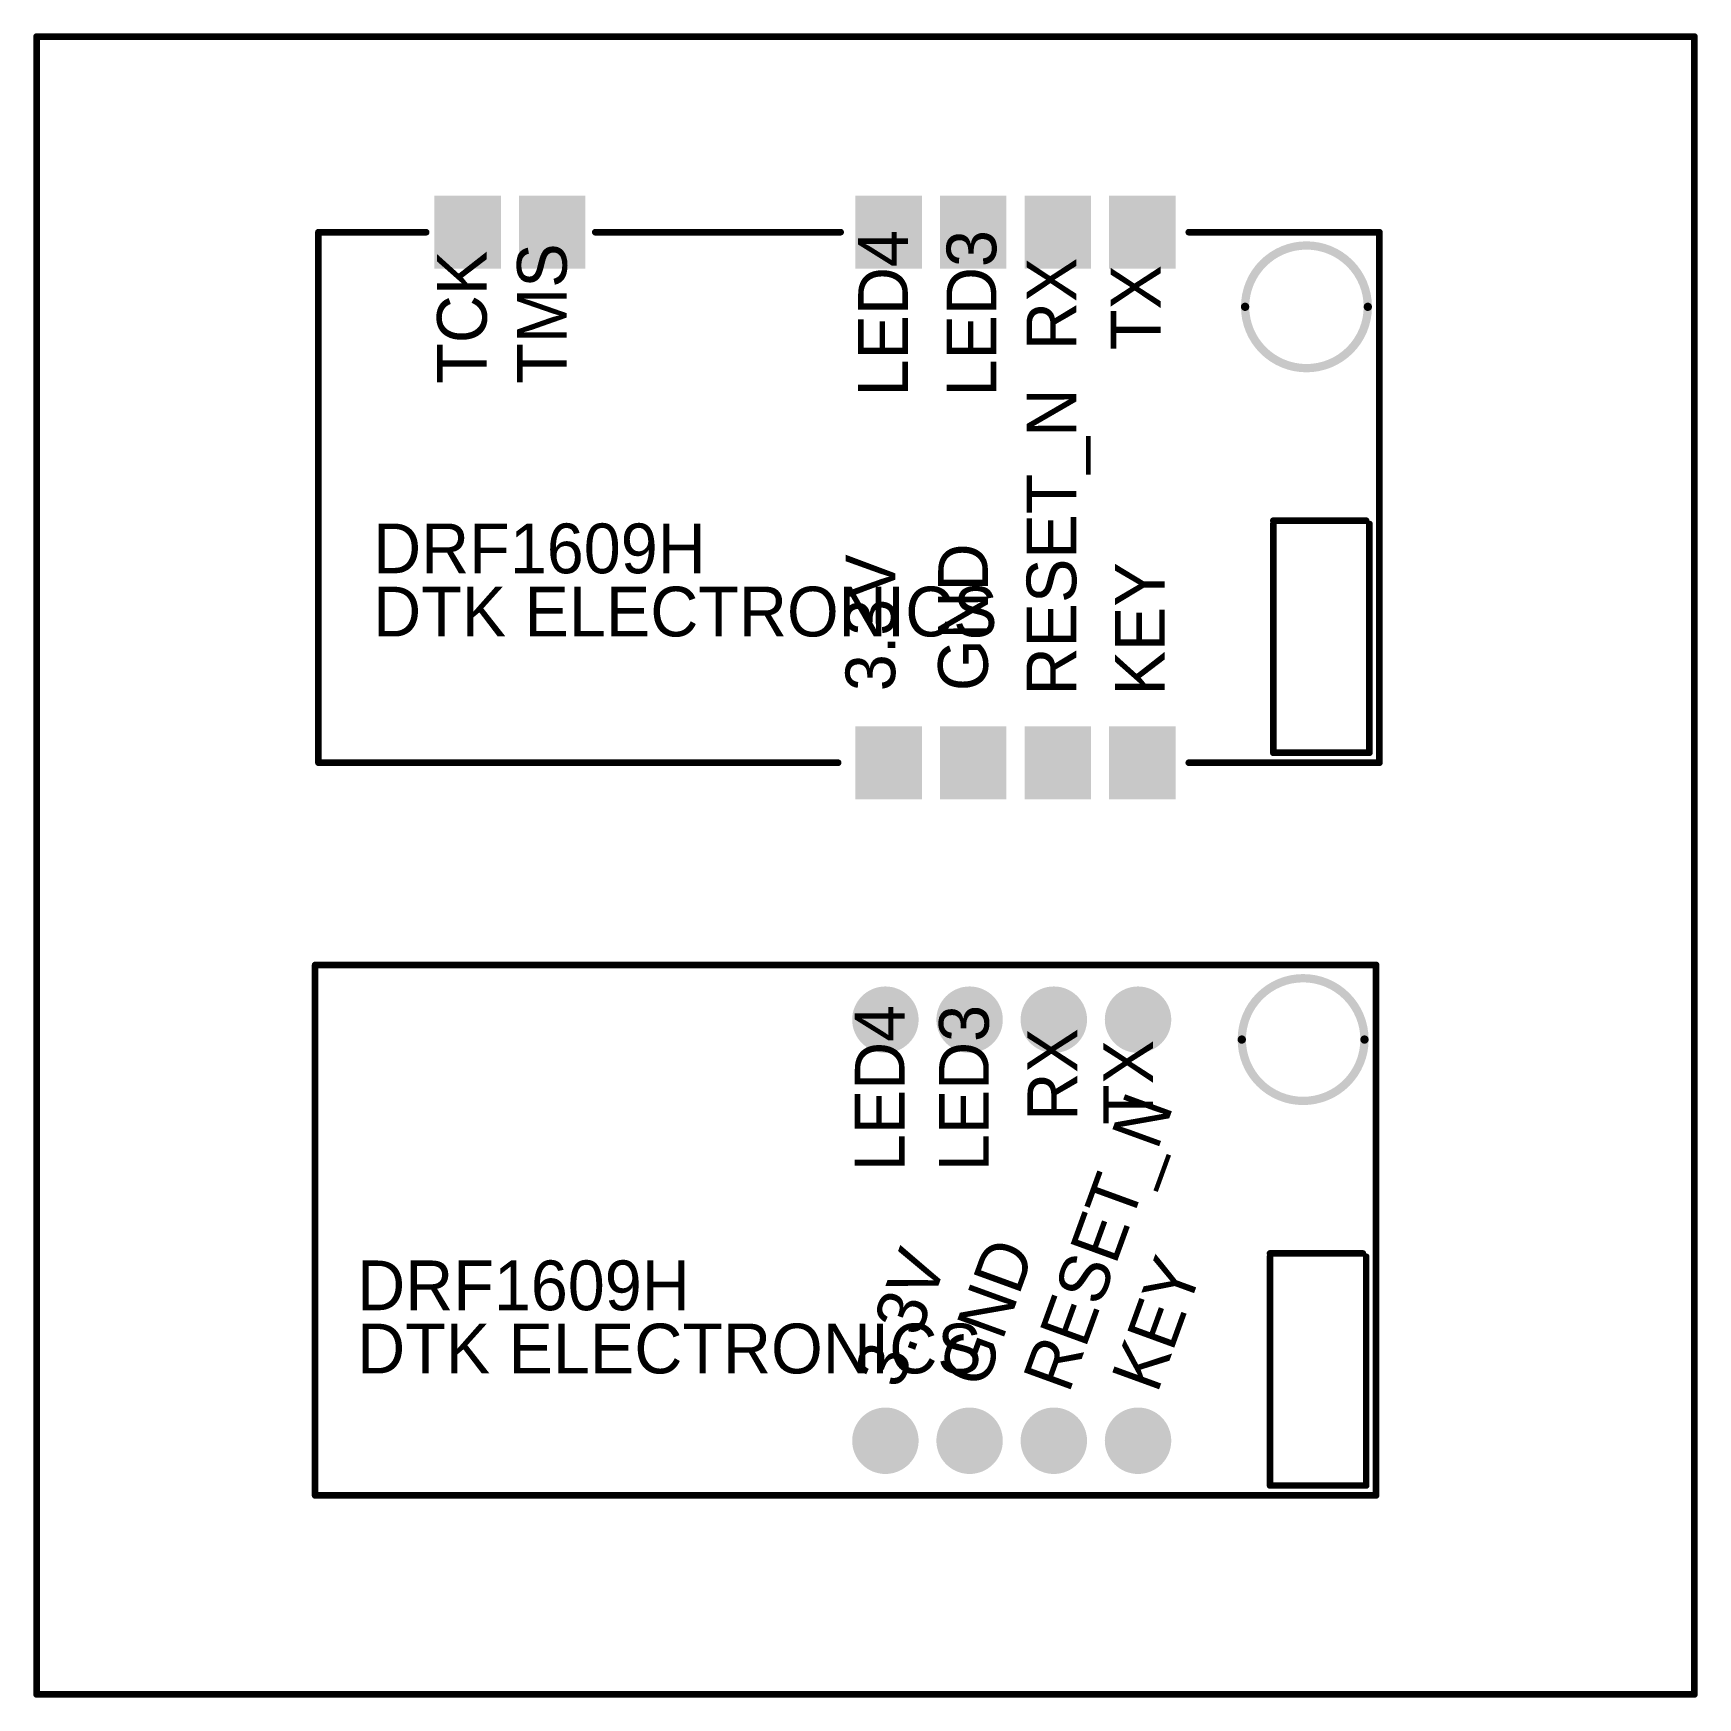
# Model space of a CAD drawing. Extents: x 73.8 to 124, y 56.8 to 107.
import ezdxf

# ---------------------------------------------------------------- set-up
doc = ezdxf.new("R2010")
doc.units = 0
doc.layers.get('0').update_dxf_attribs({"linetype": 'CONTINUOUS'})
for name, color, linetype in [('BOTTOMLAYER', 5, 'CONTINUOUS'), ('BOTTOMSOLDER', 6, 'CONTINUOUS'), ('KEEPOUTLAYER', 6, 'CONTINUOUS'), ('MULTILAYER', 9, 'CONTINUOUS'), ('TOPLAYER', 1, 'CONTINUOUS'), ('TOPOVERLAY', 2, 'CONTINUOUS'), ('TOPPASTE', 8, 'CONTINUOUS'), ('TOPSOLDER', 216, 'CONTINUOUS')]:
    doc.layers.add(name, color=color, linetype=linetype)

# ---------------------------------------------------------------- blocks, each defined once
blk = doc.blocks.new('DRF1609H_SMT_1')
at = {"layer": 'TOPLAYER'}
for points in [[(-10.6, 9), (-12.4, 9), (-10.6, 7), (-12.4, 7)], [(-8.05, 9), (-9.85, 9), (-8.05, 7), (-9.85, 7)], [(2.1, 9), (0.3, 9), (2.1, 7), (0.3, 7)], [(4.65, 9), (2.85, 9), (4.65, 7), (2.85, 7)], [(7.2, 9), (5.4, 9), (7.2, 7), (5.4, 7)], [(9.75, 9), (7.95, 9), (9.75, 7), (7.95, 7)], [(2.1, -7), (0.3, -7), (2.1, -9), (0.3, -9)], [(4.65, -7), (2.85, -7), (4.65, -9), (2.85, -9)], [(7.2, -7), (5.4, -7), (7.2, -9), (5.4, -9)], [(9.75, -7), (7.95, -7), (9.75, -9), (7.95, -9)]]:
    blk.add_solid(points, dxfattribs=at)
at = {"layer": 'TOPOVERLAY', "const_width": 0.2}
for points in [[(-16, 8), (-12.75, 8)], [(-16, -8), (-16, 8)], [(-7.65, 8), (-0.25, 8)], [(10.25, 8), (16, 8)], [(16, -8), (16, 8)], [(12.8, -0.7), (15.6, -0.7)], [(12.8, -7.7), (12.8, -0.8)], [(15.7, -7.7), (15.7, -0.8)], [(-16, -8), (-2.7, -8)], [(-2.7, -8), (-0.325, -8)], [(10.25, -8), (16, -8)], [(12.8, -7.7), (15.7, -7.7)]]:
    blk.add_lwpolyline(points, dxfattribs=at)
at = {"layer": 'TOPOVERLAY'}
for points, const_width in [([(-16.05, 8, 1), (-15.95, 8, 1)], 0.1), ([(-16.05, 8, 1), (-15.95, 8, 1)], 0.1), ([(-12.8, 8, 1), (-12.7, 8, 1)], 0.1), ([(-7.7, 8, 1), (-7.6, 8, 1)], 0.1), ([(-0.3, 8, 1), (-0.2, 8, 1)], 0.1), ([(10.2, 8, 1), (10.3, 8, 1)], 0.1), ([(15.95, 8, 1), (16.05, 8, 1)], 0.1), ([(15.95, 8, 1), (16.05, 8, 1)], 0.1), ([(15.65, 5.75, 1), (11.949, 5.75, 1)], 0.25), ([(11.886, 5.75, 1), (12.011, 5.75, 1)], 0.125), ([(15.587, 5.75, 1), (15.712, 5.75, 1)], 0.125), ([(12.75, -0.7, 1), (12.85, -0.7, 1)], 0.1), ([(12.75, -0.8, 1), (12.85, -0.8, 1)], 0.1), ([(15.55, -0.7, 1), (15.65, -0.7, 1)], 0.1), ([(15.65, -0.8, 1), (15.75, -0.8, 1)], 0.1), ([(-16.05, -8, 1), (-15.95, -8, 1)], 0.1), ([(-16.05, -8, 1), (-15.95, -8, 1)], 0.1), ([(-2.75, -8, 1), (-2.65, -8, 1)], 0.1), ([(-2.75, -8, 1), (-2.65, -8, 1)], 0.1), ([(-0.375, -8, 1), (-0.275, -8, 1)], 0.1), ([(10.2, -8, 1), (10.3, -8, 1)], 0.1), ([(12.75, -7.7, 1), (12.85, -7.7, 1)], 0.1), ([(12.75, -7.7, 1), (12.85, -7.7, 1)], 0.1), ([(15.65, -7.7, 1), (15.75, -7.7, 1)], 0.1), ([(15.65, -7.7, 1), (15.75, -7.7, 1)], 0.1), ([(15.95, -8, 1), (16.05, -8, 1)], 0.1), ([(15.95, -8, 1), (16.05, -8, 1)], 0.1)]:
    blk.add_lwpolyline(points, format="xyb", close=True, dxfattribs=dict(at, const_width=const_width))
at = {"layer": 'TOPPASTE'}
for points in [[(-10.6, 9), (-12.4, 9), (-10.6, 7), (-12.4, 7)], [(-8.05, 9), (-9.85, 9), (-8.05, 7), (-9.85, 7)], [(2.1, 9), (0.3, 9), (2.1, 7), (0.3, 7)], [(4.65, 9), (2.85, 9), (4.65, 7), (2.85, 7)], [(7.2, 9), (5.4, 9), (7.2, 7), (5.4, 7)], [(9.75, 9), (7.95, 9), (9.75, 7), (7.95, 7)], [(2.1, -7), (0.3, -7), (2.1, -9), (0.3, -9)], [(4.65, -7), (2.85, -7), (4.65, -9), (2.85, -9)], [(7.2, -7), (5.4, -7), (7.2, -9), (5.4, -9)], [(9.75, -7), (7.95, -7), (9.75, -9), (7.95, -9)]]:
    blk.add_solid(points, dxfattribs=at)
at = {"layer": 'TOPSOLDER'}
for points in [[(-10.498, 9.102), (-12.502, 9.102), (-10.498, 6.898), (-12.502, 6.898)], [(-7.948, 9.102), (-9.952, 9.102), (-7.948, 6.898), (-9.952, 6.898)], [(2.202, 9.102), (0.198, 9.102), (2.202, 6.898), (0.198, 6.898)], [(4.752, 9.102), (2.748, 9.102), (4.752, 6.898), (2.748, 6.898)], [(7.302, 9.102), (5.298, 9.102), (7.302, 6.898), (5.298, 6.898)], [(9.852, 9.102), (7.848, 9.102), (9.852, 6.898), (7.848, 6.898)], [(2.202, -6.898), (0.198, -6.898), (2.202, -9.102), (0.198, -9.102)], [(4.752, -6.898), (2.748, -6.898), (4.752, -9.102), (2.748, -9.102)], [(7.302, -6.898), (5.298, -6.898), (7.302, -9.102), (5.298, -9.102)], [(9.852, -6.898), (7.848, -6.898), (9.852, -9.102), (7.848, -9.102)]]:
    blk.add_solid(points, dxfattribs=at)
at = {"layer": 'TOPOVERLAY'}
for s, rotation, p in [('TMS', 90, (-8.509, 3.429)), ('LED4', 90, (1.778, 3.048)), ('LED3', 90, (4.445, 3.048)), ('TCK', 90, (-10.922, 3.429)), ('RX', 90, (6.858, 4.445)), ('TX', 90, (9.398, 4.445)), ('RESET_N', 90, (6.858, -5.969)), ('DRF1609H', 360, (-14.351, -2.286)), ('GND', 90, (4.191, -5.842)), ('3.3V', 90, (1.397, -5.842)), ('KEY', 90, (9.525, -5.969)), ('DTK ELECTRONICS', 360, (-14.351, -4.191))]:
    blk.add_text(s, height=1.5, rotation=rotation, dxfattribs=at).set_placement(p)
blk = doc.blocks.new('DRF1609H_DIP_2')
at = {"layer": 'BOTTOMLAYER', "const_width": 0.9}
for points in [[(0.75, 6.35, 1), (1.65, 6.35, 1)], [(3.29, 6.35, 1), (4.19, 6.35, 1)], [(5.83, 6.35, 1), (6.73, 6.35, 1)], [(8.37, 6.35, 1), (9.27, 6.35, 1)], [(0.75, -6.35, 1), (1.65, -6.35, 1)], [(3.29, -6.35, 1), (4.19, -6.35, 1)], [(5.83, -6.35, 1), (6.73, -6.35, 1)], [(8.37, -6.35, 1), (9.27, -6.35, 1)]]:
    blk.add_lwpolyline(points, format="xyb", close=True, dxfattribs=at)
at = {"layer": 'BOTTOMSOLDER', "const_width": 1.002}
for points in [[(0.699, 6.35, 1), (1.701, 6.35, 1)], [(3.239, 6.35, 1), (4.241, 6.35, 1)], [(5.779, 6.35, 1), (6.781, 6.35, 1)], [(8.319, 6.35, 1), (9.321, 6.35, 1)], [(0.699, -6.35, 1), (1.701, -6.35, 1)], [(3.239, -6.35, 1), (4.241, -6.35, 1)], [(5.779, -6.35, 1), (6.781, -6.35, 1)], [(8.319, -6.35, 1), (9.321, -6.35, 1)]]:
    blk.add_lwpolyline(points, format="xyb", close=True, dxfattribs=at)
at = {"layer": 'MULTILAYER', "const_width": 0.9}
for points in [[(0.75, 6.35, 1), (1.65, 6.35, 1)], [(3.29, 6.35, 1), (4.19, 6.35, 1)], [(5.83, 6.35, 1), (6.73, 6.35, 1)], [(8.37, 6.35, 1), (9.27, 6.35, 1)], [(0.75, -6.35, 1), (1.65, -6.35, 1)], [(3.29, -6.35, 1), (4.19, -6.35, 1)], [(5.83, -6.35, 1), (6.73, -6.35, 1)], [(8.37, -6.35, 1), (9.27, -6.35, 1)]]:
    blk.add_lwpolyline(points, format="xyb", close=True, dxfattribs=at)
at = {"layer": 'TOPLAYER', "const_width": 0.9}
for points in [[(0.75, 6.35, 1), (1.65, 6.35, 1)], [(3.29, 6.35, 1), (4.19, 6.35, 1)], [(5.83, 6.35, 1), (6.73, 6.35, 1)], [(8.37, 6.35, 1), (9.27, 6.35, 1)], [(0.75, -6.35, 1), (1.65, -6.35, 1)], [(3.29, -6.35, 1), (4.19, -6.35, 1)], [(5.83, -6.35, 1), (6.73, -6.35, 1)], [(8.37, -6.35, 1), (9.27, -6.35, 1)]]:
    blk.add_lwpolyline(points, format="xyb", close=True, dxfattribs=at)
at = {"layer": 'TOPOVERLAY', "const_width": 0.2}
for points in [[(-16, -8), (-16, 8)], [(-16, 8), (-12.75, 8)], [(-12.75, 8), (-7.65, 8)], [(-7.65, 8), (-0.25, 8)], [(-0.2, 8), (10.25, 8)], [(10.25, 8), (16, 8)], [(16, -8), (16, 8)], [(12.8, -0.7), (15.6, -0.7)], [(12.8, -7.7), (12.8, -0.8)], [(15.7, -7.7), (15.7, -0.8)], [(-16, -8), (-2.7, -8)], [(-2.7, -8), (0.175, -8)], [(0.175, -8), (10.325, -8)], [(10.25, -8), (16, -8)], [(12.8, -7.7), (15.7, -7.7)]]:
    blk.add_lwpolyline(points, dxfattribs=at)
at = {"layer": 'TOPOVERLAY'}
for points, const_width in [([(-16.05, 8, 1), (-15.95, 8, 1)], 0.1), ([(-16.05, 8, 1), (-15.95, 8, 1)], 0.1), ([(-12.8, 8, 1), (-12.7, 8, 1)], 0.1), ([(-12.8, 8, 1), (-12.7, 8, 1)], 0.1), ([(-7.7, 8, 1), (-7.6, 8, 1)], 0.1), ([(-7.7, 8, 1), (-7.6, 8, 1)], 0.1), ([(-0.3, 8, 1), (-0.2, 8, 1)], 0.1), ([(-0.25, 8, 1), (-0.15, 8, 1)], 0.1), ([(10.2, 8, 1), (10.3, 8, 1)], 0.1), ([(10.2, 8, 1), (10.3, 8, 1)], 0.1), ([(15.95, 8, 1), (16.05, 8, 1)], 0.1), ([(15.95, 8, 1), (16.05, 8, 1)], 0.1), ([(15.65, 5.75, 1), (11.949, 5.75, 1)], 0.25), ([(11.886, 5.75, 1), (12.011, 5.75, 1)], 0.125), ([(15.587, 5.75, 1), (15.712, 5.75, 1)], 0.125), ([(12.75, -0.7, 1), (12.85, -0.7, 1)], 0.1), ([(12.75, -0.8, 1), (12.85, -0.8, 1)], 0.1), ([(15.55, -0.7, 1), (15.65, -0.7, 1)], 0.1), ([(15.65, -0.8, 1), (15.75, -0.8, 1)], 0.1), ([(-16.05, -8, 1), (-15.95, -8, 1)], 0.1), ([(-16.05, -8, 1), (-15.95, -8, 1)], 0.1), ([(-2.75, -8, 1), (-2.65, -8, 1)], 0.1), ([(-2.75, -8, 1), (-2.65, -8, 1)], 0.1), ([(0.125, -8, 1), (0.225, -8, 1)], 0.1), ([(0.125, -8, 1), (0.225, -8, 1)], 0.1), ([(10.2, -8, 1), (10.3, -8, 1)], 0.1), ([(10.275, -8, 1), (10.375, -8, 1)], 0.1), ([(12.75, -7.7, 1), (12.85, -7.7, 1)], 0.1), ([(12.75, -7.7, 1), (12.85, -7.7, 1)], 0.1), ([(15.65, -7.7, 1), (15.75, -7.7, 1)], 0.1), ([(15.65, -7.7, 1), (15.75, -7.7, 1)], 0.1), ([(15.95, -8, 1), (16.05, -8, 1)], 0.1), ([(15.95, -8, 1), (16.05, -8, 1)], 0.1)]:
    blk.add_lwpolyline(points, format="xyb", close=True, dxfattribs=dict(at, const_width=const_width))
at = {"layer": 'TOPSOLDER', "const_width": 1.002}
for points in [[(0.699, 6.35, 1), (1.701, 6.35, 1)], [(3.239, 6.35, 1), (4.241, 6.35, 1)], [(5.779, 6.35, 1), (6.781, 6.35, 1)], [(8.319, 6.35, 1), (9.321, 6.35, 1)], [(0.699, -6.35, 1), (1.701, -6.35, 1)], [(3.239, -6.35, 1), (4.241, -6.35, 1)], [(5.779, -6.35, 1), (6.781, -6.35, 1)], [(8.319, -6.35, 1), (9.321, -6.35, 1)]]:
    blk.add_lwpolyline(points, format="xyb", close=True, dxfattribs=at)
at = {"layer": 'TOPOVERLAY'}
for s, rotation, p in [('LED4', 90, (1.778, 1.778)), ('LED3', 90, (4.318, 1.778)), ('RX', 90, (6.985, 3.302)), ('TX', 90, (9.271, 3.175)), ('RESET_N', 70, (6.731, -4.953)), ('3.3V', 70, (1.651, -4.826)), ('GND', 70, (4.191, -4.826)), ('DRF1609H', 360, (-14.732, -2.413)), ('KEY ', 70, (9.398, -4.953)), ('DTK ELECTRONICS', 360, (-14.732, -4.318))]:
    blk.add_text(s, height=1.5, rotation=rotation, dxfattribs=at).set_placement(p)

msp = doc.modelspace()

# ---------------------------------------------------------------- linework, layer by layer
at = {"layer": 'KEEPOUTLAYER', "const_width": 0.2}
for points in [[(73.9, 106.9), (123.9, 106.9)], [(73.9, 56.9), (73.9, 106.9)], [(123.9, 56.9), (123.9, 106.9)], [(73.9, 56.9), (123.9, 56.9)]]:
    msp.add_lwpolyline(points, dxfattribs=at)
at = {"layer": 'KEEPOUTLAYER', "const_width": 0.1}
for points in [[(73.85, 106.9, 1), (73.95, 106.9, 1)], [(73.85, 106.9, 1), (73.95, 106.9, 1)], [(123.85, 106.9, 1), (123.95, 106.9, 1)], [(123.85, 106.9, 1), (123.95, 106.9, 1)], [(73.85, 56.9, 1), (73.95, 56.9, 1)], [(73.85, 56.9, 1), (73.95, 56.9, 1)], [(123.85, 56.9, 1), (123.95, 56.9, 1)], [(123.85, 56.9, 1), (123.95, 56.9, 1)]]:
    msp.add_lwpolyline(points, format="xyb", close=True, dxfattribs=at)

# ---------------------------------------------------------------- block references
for name, p in [('DRF1609H_SMT_1', (98.4, 93)), ('DRF1609H_DIP_2', (98.3, 70.9))]:
    msp.add_blockref(name, p)

doc.saveas('drawing.dxf')
